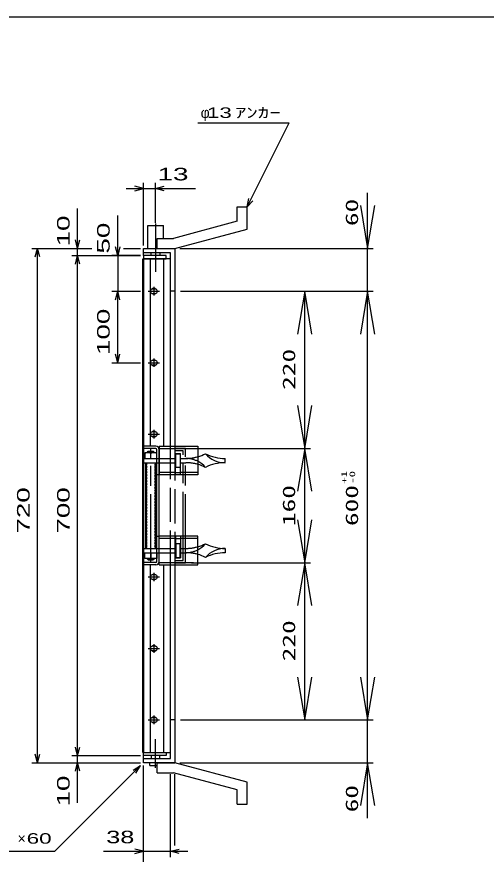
# Model space of a CAD drawing. Units: millimetres, scale not verified. Extents: x -1456 to 1389, y -1026 to 839.
# Drawn here: x -189 to 467, y -334 to 839 of the extents above; entities that cross this region are included whole.
import ezdxf
from ezdxf.enums import TextEntityAlignment as Align

# ---------------------------------------------------------------- set-up
doc = ezdxf.new("R2010")
doc.units = ezdxf.units.MM
doc.header["$LTSCALE"] = 8
for name, pattern in [('CHAIN', [18.5, 12, -1.5, 3.5, -1.5]), ('CHAIN_DOUBLE_DASH', [23.5, 12, -1.5, 3.5, -1.5, 3.5, -1.5]), ('DASHED', [7.5, 6, -1.5]), ('LONG_DASHED_DOTTED', [15.25, 12, -1.5, 0.25, -1.5])]:
    doc.linetypes.add(name, pattern=pattern)
for name, color, linetype, lineweight in [('0_2', 150, 'Continuous', 25), ('16', 3, 'Continuous', 25), ('17', 2, 'Continuous', 25), ('19', 6, 'Continuous', 25), ('22', 4, 'Continuous', 25)]:
    doc.layers.add(name, color=color, linetype=linetype, lineweight=lineweight)
doc.styles.add('ベクトル', font='')
doc.styles.add('ＭＳ ゴシック', font='')
doc.styles.get('ベクトル').set_extended_font_data('ベクトル')
doc.styles.get('ＭＳ ゴシック').set_extended_font_data('MS Gothic')

# ---------------------------------------------------------------- blocks, each defined once
blk = doc.blocks.new('open_arrow')
at = {"color": 0, "linetype": 'Continuous', "lineweight": -2}
blk.add_lwpolyline([(7.5, 1.25), (0, 0), (7.5, -1.25)], dxfattribs=at)

msp = doc.modelspace()

# ---------------------------------------------------------------- hatches: boundary and pattern name
at = {"layer": '17', "lineweight": 13}
h = msp.add_hatch(dxfattribs=at)
h.set_pattern_fill('USER', style=0, pattern_type=2)
h.set_pattern_definition([(135, (-123.901, 465.985), (-1.06066, -1.06066), [])])
h.paths.add_polyline_path([(-8.7, 94.514), (-8.7, 214.514), (-6.7, 214.514), (-6.7, 94.514)])
h = msp.add_hatch(dxfattribs=at)
h.set_pattern_fill('USER', style=0, pattern_type=2)
h.set_pattern_definition([(135, (-116.901, 465.985), (-1.06066, -1.06066), [])])
h.paths.add_polyline_path([(3.3, 94.514), (3.3, 214.514), (5.3, 214.514), (5.3, 94.514)])

# ---------------------------------------------------------------- linework, layer by layer
at = {"layer": '0_2'}
msp.add_line((-1379.2, 838.8), (1388.8, 838.8), dxfattribs=at)
at = {"layer": '16'}
for p, q in [((20, 504.514), (-12, 504.514)), ((-12, 504.514), (-12, 500.014)), ((20, 500.014), (20, 504.514)), ((-12.7, -190.986), (-12.7, 500.014)), ((-12.7, 500.014), (-12, 500.014)), ((-12, 500.014), (20, 500.014)), ((-12, 500.014), (-12, -190.986)), ((26, 500.014), (-12, 500.014)), ((-2.5, 500.014), (-2.5, 237.514)), ((16.5, 237.514), (16.5, 500.014)), ((26, 237.514), (26, 500.014)), ((4.5, 457.514), (0.5, 457.514)), ((2.5, 460.514), (2.5, 448.514)), ((-5.5, 454.514), (10.5, 454.514)), ((0.5, 451.514), (4.5, 451.514)), ((-5.5, 354.514), (10.5, 354.514)), ((4.5, 357.514), (0.5, 357.514)), ((2.5, 360.514), (2.5, 348.514)), ((0.5, 351.514), (4.5, 351.514)), ((2.5, 260.514), (2.5, 248.434)), ((-5.5, 254.514), (10.5, 254.514)), ((4.5, 257.514), (0.5, 257.514)), ((0.5, 251.514), (4.5, 251.514)), ((-2.5, 71.514), (-2.5, -190.986)), ((16.5, -190.986), (16.5, 71.514)), ((26, -190.986), (26, 71.514)), ((2.5, 60.514), (2.5, 48.514)), ((-5.5, 54.514), (10.5, 54.514)), ((4.5, 57.514), (0.5, 57.514)), ((0.5, 51.514), (4.5, 51.514)), ((-5.5, -45.486), (10.5, -45.486)), ((4.5, -42.486), (0.5, -42.486)), ((2.5, -39.486), (2.5, -51.486)), ((0.5, -48.486), (4.5, -48.486)), ((2.5, -139.486), (2.5, -151.486)), ((-5.5, -145.486), (10.5, -145.486)), ((4.5, -142.486), (0.5, -142.486)), ((0.5, -148.486), (4.5, -148.486)), ((-12, -190.986), (-12.7, -190.986)), ((-12, -190.986), (20, -190.986)), ((-12, -195.486), (-12, -190.986)), ((-12, -190.986), (26, -190.986)), ((20, -195.486), (-12, -195.486)), ((20, -190.986), (20, -195.486))]:
    msp.add_line(p, q, dxfattribs=at)
for centre, radius, start, end in [((0.5, 454.514), 3, 90, 270), ((2.5, 454.514), 4, 46.6, 133.4), ((4.5, 454.514), 3, 270, 90), ((2.5, 454.514), 4, 226.6, 313.4), ((0.5, 354.514), 3, 90, 270), ((2.5, 354.514), 4, 46.6, 133.4), ((4.5, 354.514), 3, 270, 90), ((2.5, 354.514), 4, 226.6, 313.4), ((2.5, 254.514), 4, 46.6, 133.4), ((0.5, 254.514), 3, 90, 270), ((2.5, 254.514), 4, 226.6, 313.4), ((4.5, 254.514), 3, 270, 90), ((0.5, 54.514), 3, 90, 270), ((2.5, 54.514), 4, 46.6, 133.4), ((2.5, 54.514), 4, 226.6, 313.4), ((4.5, 54.514), 3, 270, 90), ((0.5, -45.486), 3, 90, 270), ((2.5, -45.486), 4, 46.6, 133.4), ((4.5, -45.486), 3, 270, 90), ((2.5, -45.486), 4, 226.6, 313.4), ((0.5, -145.486), 3, 90, 270), ((2.5, -145.486), 4, 46.6, 133.4), ((2.5, -145.486), 4, 226.6, 313.4), ((4.5, -145.486), 3, 270, 90)]:
    msp.add_arc(centre, radius, start, end, dxfattribs=at)
at = {"layer": '17', "color": 3}
for p, q in [((5.2, 237.514), (-12, 237.514)), ((-12, 234.314), (-12, 237.514)), ((10, 237.514), (10, 197.514)), ((10, 237.514), (64, 237.514)), ((64, 237.514), (64, 197.514)), ((5.2, 234.314), (-12, 234.314)), ((6.8, 76.314), (6.8, 232.714)), ((10, 76.314), (10, 232.714)), ((33, 227.514), (40, 227.514)), ((33, 197.514), (33, 227.514)), ((40, 197.514), (40, 227.514)), ((33, 200.714), (40, 200.714)), ((10, 197.514), (6.8, 197.514)), ((64, 197.514), (10, 197.514)), ((6.8, 111.514), (10, 111.514)), ((10, 71.514), (10, 111.514)), ((64, 111.514), (10, 111.514)), ((33, 111.514), (33, 81.514)), ((33, 108.314), (40, 108.314)), ((40, 111.514), (40, 81.514)), ((64, 71.514), (64, 111.514)), ((5.2, 74.714), (-12, 74.714)), ((-12, 74.714), (-12, 71.514)), ((5.2, 71.514), (-12, 71.514)), ((10, 71.514), (64, 71.514)), ((33, 81.514), (40, 81.514))]:
    msp.add_line(p, q, dxfattribs=at)
at = {"layer": '17', "color": 171, "linetype": 'DASHED'}
for p, q in [((26, 71.514), (26, 237.514)), ((32, 237.514), (32, 71.514))]:
    msp.add_line(p, q, dxfattribs=at)
at = {"layer": '17'}
for p, q in [((6.8, 228.514), (-10.2, 228.514)), ((-10.2, 228.514), (-10.2, 220.514)), ((-6.7, 229.014), (-5.2, 230.514)), ((-6.7, 228.514), (-6.7, 229.014)), ((-6.7, 229.014), (3.3, 229.014)), ((-5.888, 228.514), (-5.888, 229.826)), ((-5.2, 230.514), (1.8, 230.514)), ((-1.7, 220.514), (-1.7, 227.619)), ((3.3, 229.014), (1.8, 230.514)), ((2.488, 228.514), (2.488, 229.826)), ((3.3, 228.514), (3.3, 229.014)), ((6.8, 220.514), (6.8, 228.514)), ((33.5, 208.014), (33.5, 227.014)), ((33.5, 227.014), (39.5, 227.014)), ((39.5, 227.014), (39.5, 208.014)), ((-11.7, 220.514), (-11.7, 214.514)), ((-11.7, 220.514), (6.8, 220.514)), ((-11.7, 214.514), (6.8, 214.514)), ((-10.2, 220.514), (6.8, 220.514)), ((-7.7, 94.514), (-7.7, 214.514)), ((4.3, 214.514), (4.3, 94.514)), ((102.3, 214.574), (102.3, 220.514)), ((39.5, 208.014), (33.5, 208.014)), ((-11.7, 88.514), (-11.7, 94.514)), ((-11.7, 94.514), (6.8, 94.514)), ((39.5, 101.014), (33.5, 101.014)), ((33.5, 101.014), (33.5, 82.014)), ((39.5, 82.014), (39.5, 101.014)), ((102.3, 94.454), (102.3, 88.514)), ((-11.7, 88.514), (6.8, 88.514)), ((-10.2, 80.514), (-10.2, 88.514)), ((-10.2, 88.514), (6.8, 88.514)), ((-1.7, 88.514), (-1.7, 81.409)), ((6.8, 88.514), (6.8, 80.514)), ((6.8, 80.514), (-10.2, 80.514)), ((-6.7, 80.514), (-6.7, 80.014)), ((-6.7, 80.014), (3.3, 80.014)), ((-6.7, 80.014), (-5.2, 78.514)), ((-5.888, 80.514), (-5.888, 79.202)), ((-5.2, 78.514), (1.8, 78.514)), ((3.3, 80.014), (1.8, 78.514)), ((2.488, 80.514), (2.488, 79.202)), ((3.3, 80.514), (3.3, 80.014)), ((33.5, 82.014), (39.5, 82.014))]:
    msp.add_line(p, q, dxfattribs=at)
at = {"layer": '17', "color": 33, "linetype": 'CHAIN'}
msp.add_line((-1.7, 74.36), (-1.7, 233.767), dxfattribs=at)
at = {"layer": '17', "color": 3, "linetype": 'DASHED'}
for p, q in [((10, 234.314), (64, 234.314)), ((33, 200.714), (10, 200.714)), ((64, 200.714), (40, 200.714)), ((33, 108.314), (10, 108.314)), ((64, 108.314), (40, 108.314)), ((10, 74.714), (64, 74.714))]:
    msp.add_line(p, q, dxfattribs=at)
at = {"layer": '17', "color": 7}
for p, q in [((-8.7, 94.514), (-8.7, 214.514)), ((5.3, 214.514), (5.3, 94.514))]:
    msp.add_line(p, q, dxfattribs=at)
at = {"layer": '17', "linetype": 'DASHED'}
for p, q in [((7.885, 220.514), (33.5, 220.514)), ((7.885, 214.514), (33.5, 214.514)), ((39.5, 220.514), (47.3, 220.514)), ((39.5, 214.514), (47.3, 214.514)), ((7.885, 94.514), (33.5, 94.514)), ((39.5, 94.514), (47.3, 94.514)), ((7.885, 88.514), (33.5, 88.514)), ((39.5, 88.514), (47.3, 88.514))]:
    msp.add_line(p, q, dxfattribs=at)
at = {"layer": '17', "color": 3}
for centre, radius, start, end in [((5.2, 232.714), 4.8, 0, 90), ((5.2, 232.714), 1.6, 0, 90), ((5.2, 76.314), 4.8, 270, 0), ((5.2, 76.314), 1.6, 270, 0)]:
    msp.add_arc(centre, radius, start, end, dxfattribs=at)
at = {"layer": '17'}
for centre, radius, start, end in [((-5.95, 218.069), 10.453, 66.00934, 113.99066), ((2.55, 218.069), 10.453, 66.00934, 113.99066), ((47.3, 281.937), 61.423, 285.77645, 296.59714), ((102.3, 251.014), 36.5, 221.11209, 270), ((102.3, 281.937), 61.423, 243.40286, 270), ((47.3, 184.014), 36.5, 41.11209, 62.77189), ((47.3, 153.091), 61.423, 63.40286, 74.22355), ((102.3, 153.091), 61.423, 90, 116.59714), ((47.3, 125.014), 36.5, 297.22811, 318.88791), ((47.3, 155.937), 61.423, 285.77645, 296.59714), ((102.3, 155.937), 61.423, 243.40286, 270), ((102.3, 58.014), 36.5, 90, 138.88791), ((47.3, 27.091), 61.423, 63.40286, 74.22355), ((102.3, 27.091), 61.423, 90, 116.59714), ((-5.95, 90.959), 10.453, 246.00934, 293.99066), ((2.55, 90.959), 10.453, 246.00934, 293.99066)]:
    msp.add_arc(centre, radius, start, end, dxfattribs=at)
at = {"layer": '17', "linetype": 'DASHED'}
for centre, radius, start, end in [((47.3, 281.937), 61.423, 270, 285.77645), ((47.3, 184.014), 36.5, 62.77189, 90), ((47.3, 153.091), 61.423, 74.22355, 90), ((47.3, 155.937), 61.423, 270, 285.77645), ((47.3, 125.014), 36.5, 270, 297.22811), ((47.3, 27.091), 61.423, 74.22355, 90)]:
    msp.add_arc(centre, radius, start, end, dxfattribs=at)
at = {"layer": '19'}
for p, q in [((119, 572.514), (133, 572.514)), ((119, 552.514), (119, 572.514)), ((133, 541.514), (133, 572.514)), ((119, 552.514), (30, 528.514)), ((-6, 514.514), (-6, 546.514)), ((-6, 546.514), (16, 546.514)), ((16, 528.514), (16, 546.514)), ((32, 514.514), (133, 541.514)), ((7, 528.514), (30, 528.514)), ((7, 514.514), (7, 528.514)), ((-12, 504.514), (-12, 514.514)), ((-12, 514.514), (31, 514.514)), ((26, 508.514), (-12, 508.514)), ((-1, 504.514), (-1, 508.514)), ((7, 514.514), (32, 514.514)), ((11, 508.514), (11, 504.514)), ((26, 237.514), (26, 508.514)), ((31, 514.514), (32, 513.514)), ((32, 513.514), (32, 237.514)), ((32, 454.514), (26, 454.514)), ((26, -199.486), (26, 71.514)), ((32, 71.514), (32, -204.486)), ((32, -145.486), (26, -145.486)), ((-12, -205.486), (-12, -195.486)), ((-1, -195.486), (-1, -199.486)), ((11, -199.486), (11, -195.486)), ((-12, -199.486), (26, -199.486)), ((31, -205.486), (-12, -205.486)), ((-3, -209.486), (-3, -205.486)), ((-3, -209.486), (7, -209.486)), ((7, -205.486), (32, -205.486)), ((7, -219.486), (7, -205.486)), ((7, -209.486), (7, -205.486)), ((32, -204.486), (31, -205.486)), ((133, -232.486), (32, -205.486)), ((7, -219.486), (30, -219.486)), ((119, -243.486), (30, -219.486)), ((133, -263.486), (133, -232.486)), ((119, -263.486), (119, -243.486)), ((119, -263.486), (133, -263.486))]:
    msp.add_line(p, q, dxfattribs=at)
at = {"layer": '19', "linetype": 'LONG_DASHED_DOTTED'}
for p, q in [((5, 549.514), (5, 481.514)), ((5, -212.486), (5, -172.486))]:
    msp.add_line(p, q, dxfattribs=at)
at = {"layer": '19', "linetype": 'CHAIN_DOUBLE_DASH'}
for p, q in [((47, 234.514), (32, 234.514)), ((47, 74.514), (47, 234.514)), ((43.8, 231.314), (32, 231.314)), ((43.8, 77.714), (43.8, 231.314)), ((32, 77.714), (43.8, 77.714)), ((32, 74.514), (47, 74.514))]:
    msp.add_line(p, q, dxfattribs=at)
at = {"layer": '22'}
for p, q in [((64, 690.514), (192, 690.514)), ((133, 572.514), (192, 690.514)), ((-36, 598.514), (-12, 598.514)), ((-12, 598.514), (-24, 601.714)), ((-24, 595.314), (-12, 598.514)), ((-12, 518.514), (-12, 606.514)), ((-12, 598.514), (5, 598.514)), ((5, 550.518), (5, 606.514)), ((5, 598.514), (17, 601.714)), ((17, 595.314), (5, 598.514)), ((5, 598.514), (61, 598.514)), ((301.501, 454.514), (301.501, 592.096)), ((133, 572.514), (135.4, 584.194)), ((133, 572.514), (141, 581.314)), ((-104, 514.514), (-104, 570.514)), ((-48, 504.514), (-48, 560.514)), ((-104, 514.514), (-107.2, 526.514)), ((-104, 514.514), (-100.8, 526.514)), ((-48, 504.514), (-51.2, 516.514)), ((-44.8, 516.514), (-48, 504.514)), ((-168, 514.514), (-84, 514.514)), ((-163.2, 502.514), (-160, 514.514)), ((-156.8, 502.514), (-160, 514.514)), ((-160, -205.486), (-160, 514.514)), ((-112, 514.514), (-84, 514.514)), ((-112, 504.514), (-16, 504.514)), ((-107.2, 492.514), (-104, 504.514)), ((-104, 504.514), (-104, 514.514)), ((-100.8, 492.514), (-104, 504.514)), ((-104, -195.486), (-104, 504.514)), ((-16, 504.514), (-56, 504.514)), ((-48, 504.514), (-48, 454.514)), ((-40, 514.514), (-16, 514.514)), ((-40, 514.514), (-16, 514.514)), ((39, 514.514), (309.501, 514.514)), ((-56, 454.514), (-16, 454.514)), ((-51.2, 442.514), (-48, 454.514)), ((-44.8, 442.514), (-48, 454.514)), ((-48, 354.514), (-48, 454.514)), ((40, 454.514), (221.519, 454.514)), ((48, 454.514), (309.501, 454.514)), ((48, 454.514), (309.501, 454.514)), ((213.519, 234.514), (213.519, 454.514)), ((301.501, -145.486), (301.501, 454.514)), ((-48, 354.514), (-51.2, 366.514)), ((-48, 354.514), (-44.8, 366.514)), ((-56, 354.514), (-16, 354.514)), ((55, 234.514), (221.519, 234.514)), ((55, 234.514), (221.519, 234.514)), ((213.519, 74.514), (213.519, 234.514)), ((55, 74.514), (221.519, 74.514)), ((55, 74.514), (221.519, 74.514)), ((213.519, -145.486), (213.519, 74.514)), ((40, -145.486), (221.519, -145.486)), ((48, -145.486), (309.501, -145.486)), ((48, -145.486), (309.501, -145.486)), ((301.501, -283.068), (301.501, -145.486)), ((-104, -195.486), (-107.2, -183.486)), ((-104, -195.486), (-100.8, -183.486)), ((-160, -205.486), (-163.2, -193.486)), ((-160, -205.486), (-156.8, -193.486)), ((-112, -195.486), (-16, -195.486)), ((-104, -205.486), (-104, -195.486)), ((-168, -205.486), (-16, -205.486)), ((-136, -329.486), (-16, -209.486)), ((-112, -205.486), (-16, -205.486)), ((-107.2, -217.486), (-104, -205.486)), ((-100.8, -217.486), (-104, -205.486)), ((-104, -261.486), (-104, -205.486)), ((-26.4, -215.886), (-16, -209.486)), ((-22.4, -219.886), (-16, -209.486)), ((-12, -337.486), (-12, -209.486)), ((-12, -393.486), (-12, -209.486)), ((39, -205.486), (309.501, -205.486)), ((26, -337.486), (26, -221.686)), ((32, -321.486), (32, -221.686)), ((-12, -329.486), (-24, -326.286)), ((26, -329.486), (38, -326.286)), ((-296, -329.486), (-136, -329.486)), ((-68, -329.486), (-12, -329.486)), ((-24, -332.686), (-12, -329.486)), ((-12, -329.486), (26, -329.486)), ((38, -332.686), (26, -329.486)), ((26, -329.486), (50, -329.486))]:
    msp.add_line(p, q, dxfattribs=at)

# ---------------------------------------------------------------- block references
at = {"layer": '22', "xscale": 8, "yscale": 8}
for p, rotation in [((301.501, 514.514), 90), ((213.519, 454.514), 270), ((301.501, 454.514), 270), ((213.519, 234.514), 90), ((213.519, 234.514), 270), ((213.519, 74.514), 90), ((213.519, 74.514), 270), ((213.519, -145.486), 90), ((301.501, -145.486), 90), ((301.501, -205.486), 270)]:
    msp.add_blockref('open_arrow', p, dxfattribs=dict(at, rotation=rotation))

# ---------------------------------------------------------------- texts
at = {"layer": '22', "color": 2, "style": 'ベクトル'}
for s, p in [('φ', (68, 704.514)), ('×', (-188, -311.486))]:
    msp.add_text(s, height=14.66, dxfattribs=at).set_placement(p, align=Align.MIDDLE_LEFT)
for s, height, width, p in [(' 13 ', 14.66, 1.6, (68, 704.514)), ('ｱﾝｶｰ', 14.66, 1.6, (116, 704.514)), (' 13 ', 17.6, 1.65, (-3, 618.514)), (' 60 ', 14.66, 1.6, (-184, -311.486)), ('38', 17.6, 1.5, (-64, -309.486))]:
    msp.add_text(s, height=height, dxfattribs=dict(at, width=width)).set_placement(p, align=Align.MIDDLE_LEFT)
at = {"layer": '22', "style": 'ＭＳ ゴシック', "width": 1.6}
msp.add_text('60', height=17.6, rotation=90, dxfattribs=at).set_placement((293.501, 545.696), align=Align.BOTTOM_LEFT)
at = {"layer": '22', "color": 2, "style": 'ベクトル', "width": 1.65}
for s, p in [(' 10 ', (-124, 506.514)), (' 50 ', (-68, 496.514)), (' 100 ', (-68, 354.514)), (' 720 ', (-180, 104.514)), (' 700 ', (-124, 104.514)), (' 10 ', (-124, -277.486))]:
    msp.add_text(s, height=17.6, rotation=90, dxfattribs=at).set_placement(p, align=Align.MIDDLE_LEFT)
at = {"layer": '22', "style": 'ＭＳ ゴシック', "width": 1.6}
for s, p in [('220', (205.519, 345.226)), ('160', (205.519, 154.514)), ('600', (293.501, 154.514)), ('220', (205.519, -34.774))]:
    msp.add_text(s, height=17.6, rotation=90, dxfattribs=at).set_placement(p, align=Align.BOTTOM_CENTER)
at = {"layer": '22', "color": 2, "style": 'ＭＳ ゴシック', "width": 1.6}
for s, p in [('+1', (268.796, 194.103)), ('-0', (280.063, 194.103))]:
    msp.add_text(s, height=8.065, rotation=90, dxfattribs=at).set_placement(p, align=Align.MIDDLE_CENTER)
at = {"layer": '22', "style": 'ＭＳ ゴシック', "width": 1.6}
msp.add_text('60', height=17.6, rotation=90, dxfattribs=at).set_placement((293.501, -236.668), align=Align.BOTTOM_RIGHT)

doc.saveas('drawing.dxf')
